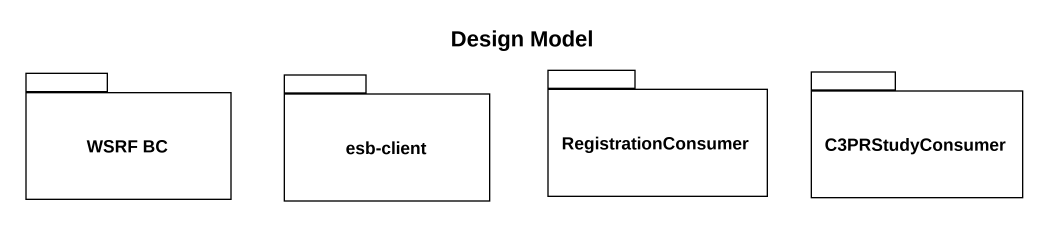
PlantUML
@startuml
title Design Model
package "WSRF BC" as WSRF_BC {
}
package "esb-client" as esb_client {
}
package RegistrationConsumer {
}
package C3PRStudyConsumer {
}
@enduml
